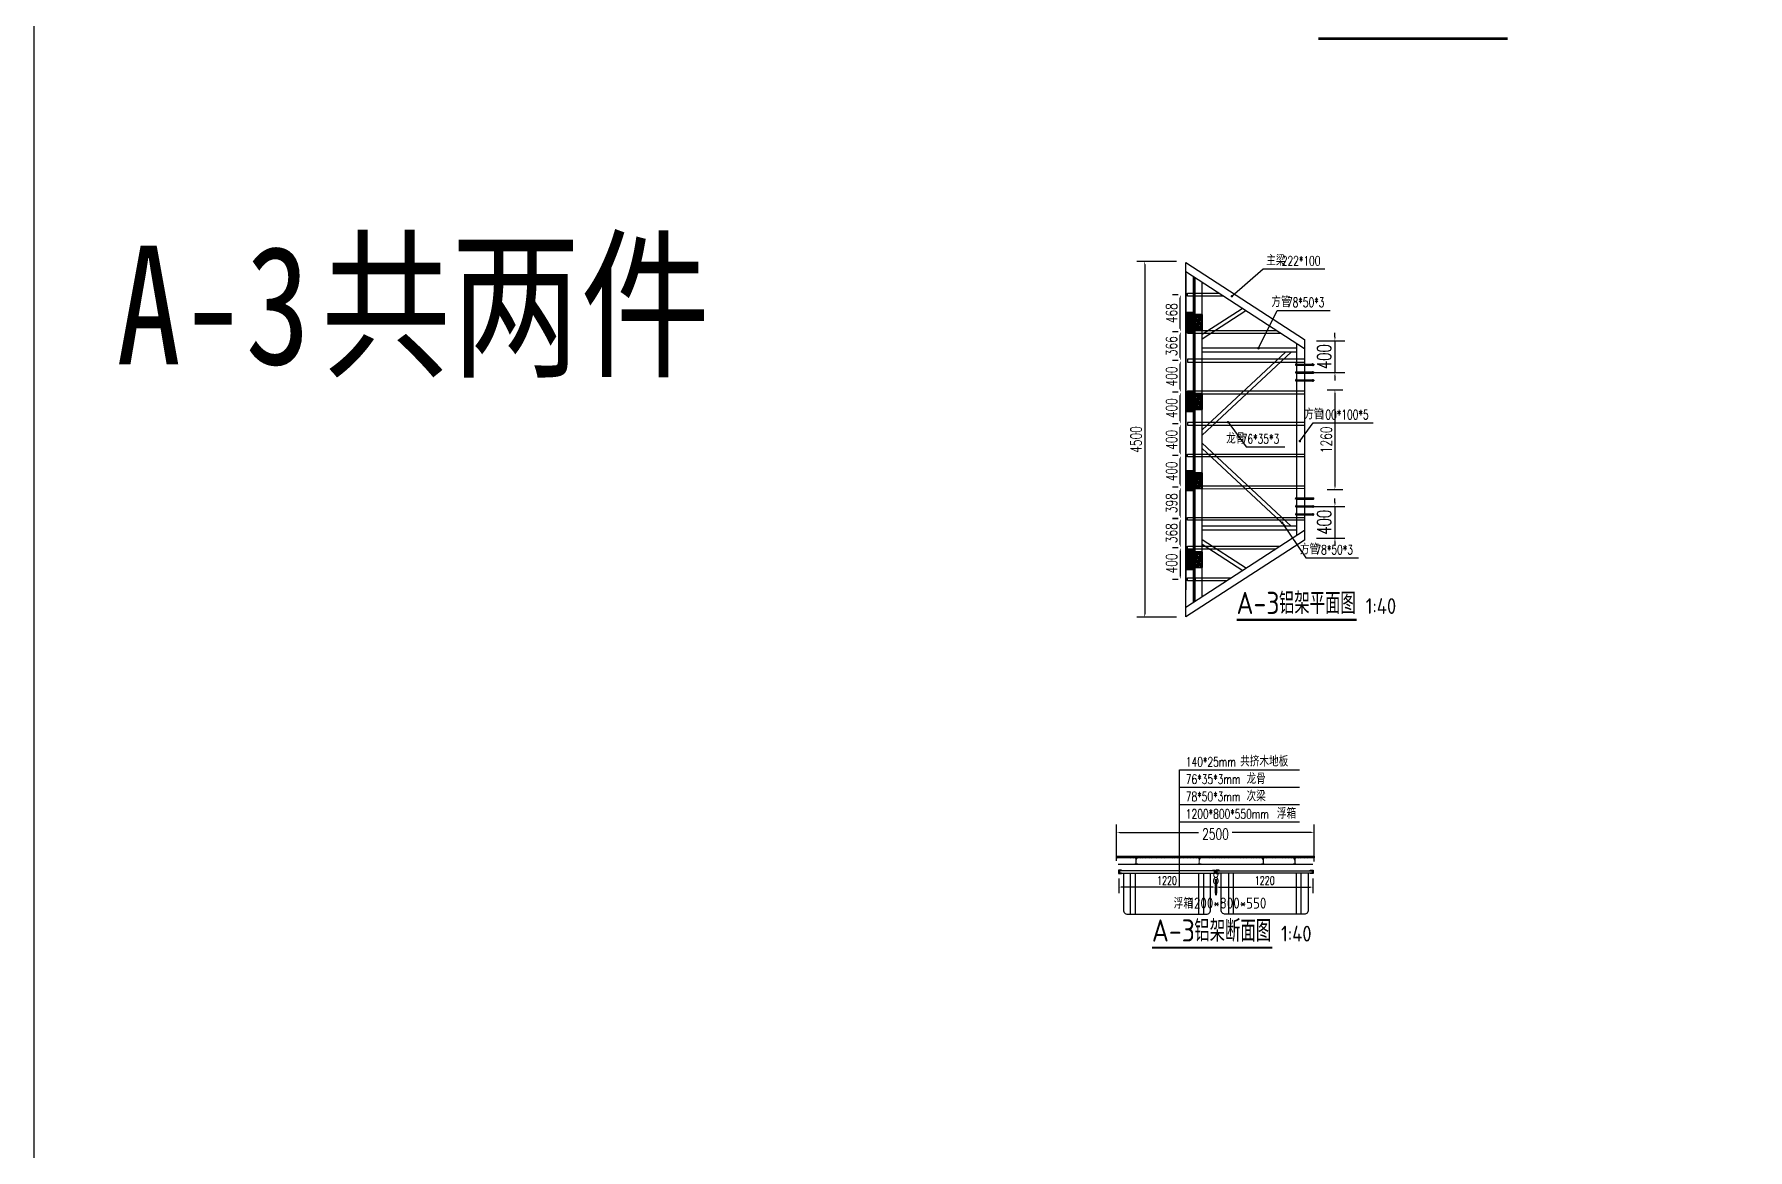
# Model space of a CAD drawing. Extents: x -89702 to 926017, y -610001 to -56924.
# Drawn here: x -18540 to 3135, y -535623 to -521517 of the extents above; entities that cross this region are included whole.
import ezdxf

# ---------------------------------------------------------------- set-up
doc = ezdxf.new("R2010")
doc.units = 0
doc.header["$LTSCALE"] = 10
doc.header["$MEASUREMENT"] = 0
for name, color, linetype in [('BJ02', 2, 'Continuous'), ('DIM_LEAD', 3, 'Continuous'), ('DIM_SYMB', 3, 'Continuous'), ('L-构造线', 6, 'Continuous'), ('PUB_TEXT', 7, 'Continuous'), ('W-STEEL_FRAME钢架', 3, 'Continuous'), ('W-STEEL_KEEL钢龙骨', 5, 'Continuous'), ('W-WOOD_FLOOR木地板', 30, 'Continuous'), ('塑木板', 32, 'Continuous'), ('柱子底座', 2, 'Continuous'), ('橡胶块', 2, 'Continuous'), ('浮箱U槽', 5, 'Continuous'), ('结构', 1, 'Continuous'), ('螺栓孔位', 2, 'Continuous'), ('铝合金', 7, 'Continuous')]:
    doc.layers.add(name, color=color, linetype=linetype)
doc.styles.add('_TCH_DIM', font='SIMPLEX', dxfattribs={"bigfont": 'GBCBIG'})
doc.styles.get("Standard").update_dxf_attribs({"font": 'gbenor.shx', "bigfont": 'gbcbig.shx'})
doc.styles.add('STANDARD_T3', font='simplex.shx', dxfattribs={"width": 0.7, "bigfont": 'gbcbig.shx'})
doc.styles.add('黑体', font='simhei.ttf', dxfattribs={"width": 0.8})
doc.dimstyles.new('W&&30', dxfattribs={"dimtxt": 105, "dimasz": 30, "dimexe": 75, "dimexo": 90, "dimgap": 30, "dimtad": 1, "dimdec": 0, "dimzin": 0, "dimdsep": 46, "dimtxsty": 'STANDARD_T3', "dimcen": 0.09, "dimclrd": 1, "dimclre": 1, "dimclrt": 7, "dimazin": 2, "dimtfac": 1, "dimtdec": 0, "dimtix": 1, "dimtmove": 2, "dimatfit": 3, "dimfxl": 0, "dimtolj": 1, "dimtzin": 0, "dimarcsym": 0})
doc.dimstyles.new('W&&40', dxfattribs={"dimtxt": 140, "dimasz": 40, "dimexe": 100, "dimexo": 120, "dimgap": 40, "dimtad": 1, "dimdec": 0, "dimzin": 0, "dimdsep": 46, "dimtxsty": 'STANDARD_T3', "dimcen": 0.09, "dimclrd": 1, "dimclre": 1, "dimclrt": 7, "dimazin": 2, "dimtfac": 1, "dimtdec": 0, "dimtix": 1, "dimtmove": 2, "dimatfit": 3, "dimfxl": 0, "dimtolj": 1, "dimtzin": 0, "dimarcsym": 0})
doc.dimstyles.new('W&&50', dxfattribs={"dimtxt": 175, "dimasz": 50, "dimexe": 125, "dimexo": 150, "dimgap": 50, "dimtad": 1, "dimdec": 0, "dimzin": 0, "dimdsep": 46, "dimtxsty": 'STANDARD_T3', "dimcen": 0.09, "dimclrd": 1, "dimclre": 1, "dimclrt": 7, "dimazin": 2, "dimtfac": 1, "dimtdec": 0, "dimtix": 1, "dimtmove": 2, "dimatfit": 3, "dimfxl": 0, "dimtolj": 1, "dimtzin": 0, "dimarcsym": 0})

# ---------------------------------------------------------------- blocks, each defined once
blk = doc.blocks.new('01')
h = blk.add_hatch()
h.set_pattern_fill('HOUND', color=77, scale=5)
h.set_pattern_definition([(0, (0, 0), (31.75, 7.9375), [127, -63.5]), (90, (0, 0), (-7.9375, -31.75), [127, -63.5])])
h.paths.add_polyline_path([(50227, 12928), (50227, 12728), (50427, 12728), (50427, 12928)])
h.paths.add_polyline_path([(50382, 12893, -1), (50402, 12893, -1)], flags=16)
h.paths.add_polyline_path([(50252, 12893, -1), (50272, 12893, -1)], flags=16)
h.paths.add_polyline_path([(50402, 12763, -1), (50382, 12763, -1)], flags=16)
h.paths.add_polyline_path([(50272, 12763, -1), (50252, 12763, -1)], flags=16)
at = {"color": 251}
blk.add_lwpolyline([(50227, 12928), (50427, 12928), (50427, 12728), (50227, 12728)], close=True, dxfattribs=at)
at = {"color": 6}
for centre in [(50262, 12893), (50392, 12893), (50262, 12763), (50392, 12763)]:
    blk.add_circle(centre, 10, dxfattribs=at)
blk = doc.blocks.new('橡胶块')
h = blk.add_hatch(color=6)
h.dxf.hatch_style = 1
h.paths.add_polyline_path([(100, 126), (10, 126), (10, -124), (100, -124)])
h.paths.add_polyline_path([(55, 66, -1), (75, 66, -1)], flags=16)
h.paths.add_polyline_path([(75, -64, -1), (55, -64, -1)], flags=16)
at = {"color": 2}
for points in [[(100, 126), (10, 126), (10, -124), (100, -124)], [(10, 106), (100, 106), (100, -104), (10, -104)]]:
    blk.add_lwpolyline(points, close=True, dxfattribs=at)
for points in [[(55, 66, -1), (75, 66, -1)], [(75, -64, -1), (55, -64, -1)]]:
    blk.add_lwpolyline(points, format="xyb", close=True, dxfattribs=at)
for centre in [(65, 66), (65, -64)]:
    blk.add_circle(centre, 10, dxfattribs=at)
at = {"layer": '柱子底座', "color": 2}
blk.add_lwpolyline([(-95, -100), (95, -100, 0.414214), (100, -95), (100, 95, 0.414214), (95, 100), (-95, 100, 0.414214), (-100, 95), (-100, -95, 0.414214)], format="xyb", close=True, dxfattribs=at)
at = {"color": 4, "rotation": 180}
blk.add_blockref('01', (50327, 12828), dxfattribs=at)
blk = doc.blocks.new('A-3')
at = {"color": 4}
for p, q in [((614369, 24539), (614369, 28785)), ((614369, 28764), (614369, 24764)), ((614369, 28764), (614369, 28664))]:
    blk.add_line(p, q, dxfattribs=at)
blk.add_lwpolyline([(614476, 28716), (614476, 24610)], dxfattribs=at)
at = {"layer": 'W-STEEL_FRAME钢架', "color": 1}
for p, q in [((614576, 27998), (615081, 28323)), ((614576, 27939), (615127, 28294)), ((615769, 27819), (614576, 27819)), ((615769, 27769), (614576, 27769)), ((615701, 27769), (614576, 26719)), ((615629, 27769), (614576, 26788)), ((615701, 25569), (614576, 26619)), ((615629, 25568), (614576, 26549)), ((615769, 25569), (614576, 25569)), ((615769, 25519), (614576, 25519)), ((614576, 25398), (615137, 25037)), ((614576, 25339), (615091, 25007))]:
    blk.add_line(p, q, dxfattribs=at)
at = {"layer": 'W-STEEL_FRAME钢架'}
for points in [[(615869, 27812), (614369, 28785), (614369, 28905), (615869, 27931), (615869, 27812)], [(615869, 25512), (615869, 25393), (614369, 24422), (614369, 24539)], [(615869, 25512), (614369, 24539)]]:
    blk.add_lwpolyline(points, dxfattribs=at)
at = {"layer": 'W-STEEL_KEEL钢龙骨', "color": 4}
for points in [[(614841, 28479), (614389, 28479), (614389, 28514), (614787, 28514)], [(614389, 28045), (615509, 28045)], [(614389, 28045), (614389, 28010), (615563, 28010)], [(615869, 27679), (614389, 27679), (614389, 27644), (615869, 27644)], [(615869, 27608), (615869, 27608)], [(615869, 27573), (615869, 27573)], [(614389, 27279), (615869, 27279)], [(614389, 27279), (614389, 27244), (615869, 27244)], [(615869, 27228), (615869, 27228)], [(615869, 27193), (615869, 27193)], [(615869, 26879), (614389, 26879), (614389, 26844), (615869, 26844)], [(615869, 26848), (615869, 26848)], [(615869, 26813), (615869, 26813)], [(615869, 26445), (614389, 26445), (614389, 26480), (615869, 26480)], [(615869, 26468), (615869, 26468)], [(615869, 26433), (615869, 26433)], [(615869, 26045), (614389, 26037), (614389, 26080), (615869, 26080)], [(615869, 26053), (615869, 26053)], [(615869, 25645), (614389, 25645), (614389, 25680), (615869, 25680)], [(615869, 25708), (615869, 25708)], [(615869, 25673), (615869, 25673)], [(615509, 25279), (614389, 25279), (614389, 25314), (615563, 25314)], [(614893, 24879), (614389, 24879), (614389, 24914), (614946, 24914)]]:
    blk.add_lwpolyline(points, dxfattribs=at)
at = {"layer": '塑木板', "color": 6}
for p, q in [((614466, 24603), (614466, 28722)), ((614466, 24603), (614466, 28722)), ((614486, 24617), (614486, 28709)), ((614486, 24617), (614486, 28709)), ((614576, 24677), (614576, 28651)), ((614576, 24677), (614576, 28651))]:
    blk.add_line(p, q, dxfattribs=at)
at = {"layer": '铝合金', "color": 2}
for p, q in [((615769, 27877), (615769, 25447)), ((615869, 27812), (615869, 25512)), ((615869, 27812), (615869, 25512)), ((615869, 27812), (615869, 25512)), ((615869, 27812), (615869, 25512)), ((615869, 27812), (615869, 25512)), ((615869, 27812), (615869, 25512)), ((615869, 27812), (615869, 25512))]:
    blk.add_line(p, q, dxfattribs=at)
blk.add_lwpolyline([(615869, 26088), (615869, 26088)], dxfattribs=at)
at = {"layer": '橡胶块', "color": 2, "rotation": 180}
for p in [(614476, 28145), (614476, 27145), (614476, 26145), (614476, 25145)]:
    blk.add_blockref('橡胶块', p, dxfattribs=at)
blk = doc.blocks.new('0102')
at = {"color": 5, "lineweight": -3}
for p, q in [((-1521475, 1202749), (-1521475, 1203269)), ((-1521415, 1202749), (-1521415, 1203269)), ((-1520615, 1203269), (-1520615, 1202749)), ((-1520555, 1203269), (-1520555, 1202749))]:
    blk.add_line(p, q, dxfattribs=at)
at = {"color": 5}
blk.add_lwpolyline([(-1521615, 1203299), (-1521615, 1203269), (-1521565, 1203269), (-1520465, 1203268), (-1520415, 1203269), (-1520415, 1203299)], close=True, dxfattribs=at)
at = {"color": 5, "lineweight": -3}
blk.add_lwpolyline([(-1521565, 1203269), (-1521565, 1202799, 0.414214), (-1521515, 1202749), (-1520515, 1202749, 0.414214), (-1520465, 1202799), (-1520465, 1203269)], format="xyb", dxfattribs=at)
blk = doc.blocks.new('*D679')
at = {"layer": 'Defpoints', "color": 0, "transparency": 16777216}
for p in [(-3585, -532110), (-2365, -532105), (-2365, -532302)]:
    blk.add_point(p, dxfattribs=at)
at = {"layer": 'W-STEEL_FRAME钢架', "color": 1, "lineweight": -2, "transparency": 16777216}
for p, q in [((-3585, -532200), (-3585, -532377)), ((-3555, -532302), (-2395, -532302)), ((-2365, -532195), (-2365, -532377))]:
    blk.add_line(p, q, dxfattribs=at)
at = {"layer": 'W-STEEL_FRAME钢架', "color": 1, "transparency": 16777216}
for points in [[(-3555, -532297), (-3555, -532307), (-3585, -532302)], [(-2395, -532297), (-2395, -532307), (-2365, -532302)]]:
    blk.add_solid(points, dxfattribs=at)
at = {"layer": 'W-STEEL_FRAME钢架', "color": 7, "transparency": 16777216, "insert": (-2975, -532219), "char_height": 105, "attachment_point": 5, "style": 'STANDARD_T3'}
blk.add_mtext('\\A1;1220', dxfattribs=at)
blk = doc.blocks.new('*D680')
at = {"layer": 'Defpoints', "color": 0, "transparency": 16777216}
for p in [(-4821, -532105), (-3601, -532110), (-4821, -532302)]:
    blk.add_point(p, dxfattribs=at)
at = {"layer": 'W-STEEL_FRAME钢架', "color": 1, "lineweight": -2, "transparency": 16777216}
for p, q in [((-4821, -532195), (-4821, -532377)), ((-3631, -532302), (-4791, -532302)), ((-3601, -532200), (-3601, -532377))]:
    blk.add_line(p, q, dxfattribs=at)
at = {"layer": 'W-STEEL_FRAME钢架', "color": 1, "transparency": 16777216}
for points in [[(-4791, -532297), (-4791, -532307), (-4821, -532302)], [(-3631, -532297), (-3631, -532307), (-3601, -532302)]]:
    blk.add_solid(points, dxfattribs=at)
at = {"layer": 'W-STEEL_FRAME钢架', "color": 7, "transparency": 16777216, "insert": (-4211, -532219), "char_height": 105, "attachment_point": 5, "style": 'STANDARD_T3'}
blk.add_mtext('\\A1;1220', dxfattribs=at)
blk = doc.blocks.new('*D678')
at = {"layer": 'Defpoints', "color": 0, "transparency": 16777216}
for p in [(-2349, -531612), (-4849, -532090), (-2349, -532098)]:
    blk.add_point(p, dxfattribs=at)
at = {"layer": 'W-WOOD_FLOOR木地板', "color": 1, "lineweight": -2, "transparency": 16777216}
for p, q in [((-4849, -531970), (-4849, -531512)), ((-4809, -531612), (-3811, -531612)), ((-2389, -531612), (-3386, -531612)), ((-2349, -531978), (-2349, -531512))]:
    blk.add_line(p, q, dxfattribs=at)
at = {"layer": 'W-WOOD_FLOOR木地板', "color": 1, "transparency": 16777216}
for points in [[(-4809, -531606), (-4809, -531619), (-4849, -531612)], [(-2389, -531606), (-2389, -531619), (-2349, -531612)]]:
    blk.add_solid(points, dxfattribs=at)
at = {"layer": 'W-WOOD_FLOOR木地板', "color": 7, "transparency": 16777216, "insert": (-3599, -531632), "char_height": 140, "attachment_point": 5, "style": 'STANDARD_T3'}
blk.add_mtext('\\A1;2500', dxfattribs=at)
blk = doc.blocks.new('*D681')
at = {"layer": 'Defpoints', "color": 0, "transparency": 16777216}
for p in [(-3952, -528010), (-4043, -528410), (-3952, -528410)]:
    blk.add_point(p, dxfattribs=at)
at = {"layer": '浮箱U槽', "color": 1, "lineweight": -2, "transparency": 16777216}
for p, q in [((-4072, -528010), (-4143, -528010)), ((-4043, -528050), (-4043, -528370)), ((-4072, -528410), (-4143, -528410))]:
    blk.add_line(p, q, dxfattribs=at)
at = {"layer": '浮箱U槽', "color": 1, "transparency": 16777216}
for points in [[(-4050, -528050), (-4037, -528050), (-4043, -528010)], [(-4050, -528370), (-4037, -528370), (-4043, -528410)]]:
    blk.add_solid(points, dxfattribs=at)
at = {"layer": '浮箱U槽', "color": 7, "transparency": 16777216, "insert": (-4153, -528210), "char_height": 140, "attachment_point": 5, "rotation": 90, "style": 'STANDARD_T3'}
blk.add_mtext('\\A1;400', dxfattribs=at)
blk = doc.blocks.new('*D682')
at = {"layer": 'Defpoints', "color": 0, "transparency": 16777216}
for p in [(-3972, -524390), (-4493, -528889), (-3972, -528889)]:
    blk.add_point(p, dxfattribs=at)
at = {"layer": '浮箱U槽', "color": 1, "lineweight": -2, "transparency": 16777216}
for p, q in [((-4092, -524390), (-4593, -524390)), ((-4493, -524430), (-4493, -528849)), ((-4092, -528889), (-4593, -528889))]:
    blk.add_line(p, q, dxfattribs=at)
at = {"layer": '浮箱U槽', "color": 1, "transparency": 16777216}
for points in [[(-4500, -524430), (-4486, -524430), (-4493, -524390)], [(-4500, -528849), (-4486, -528849), (-4493, -528889)]]:
    blk.add_solid(points, dxfattribs=at)
at = {"layer": '浮箱U槽', "color": 7, "transparency": 16777216, "insert": (-4603, -526640), "char_height": 140, "attachment_point": 5, "rotation": 90, "style": 'STANDARD_T3'}
blk.add_mtext('\\A1;4500', dxfattribs=at)
blk = doc.blocks.new('*D791')
at = {"layer": 'Defpoints', "color": 0, "transparency": 16777216}
for p in [(-3597, -532131), (-3589, -532131), (-3589, -532302)]:
    blk.add_point(p, dxfattribs=at)
at = {"layer": '浮箱U槽', "color": 1, "lineweight": -2, "transparency": 16777216}
for p, q in [((-3637, -532302), (-3677, -532302)), ((-3597, -532251), (-3597, -532402)), ((-3597, -532302), (-3589, -532302)), ((-3589, -532251), (-3589, -532402)), ((-3549, -532302), (-3509, -532302))]:
    blk.add_line(p, q, dxfattribs=at)
at = {"layer": '浮箱U槽', "color": 1, "transparency": 16777216}
for points in [[(-3637, -532295), (-3637, -532309), (-3597, -532302)], [(-3549, -532295), (-3549, -532309), (-3589, -532302)]]:
    blk.add_solid(points, dxfattribs=at)
at = {"layer": '浮箱U槽', "color": 7, "transparency": 16777216, "insert": (-3593, -532192), "char_height": 140, "attachment_point": 5, "style": 'STANDARD_T3'}
blk.add_mtext('\\A1;8', dxfattribs=at)
blk = doc.blocks.new('1')
at = {"lineweight": -3}
for p, q in [((-1521938, 1214338), (-1521935, 1214338)), ((-1521938, 1214336), (-1521931, 1214336)), ((-1521938, 1214336), (-1521914, 1214336)), ((-1521936, 1214341), (-1521936, 1214346)), ((-1521936, 1214346), (-1521916, 1214346)), ((-1521935, 1214341), (-1521936, 1214341)), ((-1521934, 1214347), (-1521932, 1214347)), ((-1521933, 1214352), (-1521931, 1214355)), ((-1521933, 1214136), (-1521933, 1214352)), ((-1521919, 1214352), (-1521933, 1214352)), ((-1521932, 1214347), (-1521919, 1214347)), ((-1521932, 1214346), (-1521932, 1214341)), ((-1521921, 1214355), (-1521931, 1214355)), ((-1521919, 1214352), (-1521921, 1214355)), ((-1521919, 1214347), (-1521921, 1214347)), ((-1521921, 1214346), (-1521921, 1214341)), ((-1521919, 1214136), (-1521919, 1214352)), ((-1521917, 1214341), (-1521916, 1214341)), ((-1521914, 1214338), (-1521917, 1214338)), ((-1521916, 1214341), (-1521916, 1214346)), ((-1521938, 1214136), (-1521931, 1214136)), ((-1521938, 1214136), (-1521914, 1214136)), ((-1521938, 1214134), (-1521935, 1214134)), ((-1521935, 1214131), (-1521936, 1214131)), ((-1521936, 1214131), (-1521936, 1214126)), ((-1521936, 1214126), (-1521916, 1214126)), ((-1521934, 1214125), (-1521932, 1214125)), ((-1521932, 1214126), (-1521932, 1214131)), ((-1521932, 1214125), (-1521919, 1214125)), ((-1521921, 1214126), (-1521921, 1214131)), ((-1521919, 1214125), (-1521921, 1214125)), ((-1521914, 1214134), (-1521917, 1214134)), ((-1521917, 1214131), (-1521916, 1214131)), ((-1521916, 1214131), (-1521916, 1214126))]:
    blk.add_line(p, q, dxfattribs=at)
at = {"color": 1}
for p, q in [((-1521936, 1214346), (-1521934, 1214347)), ((-1521919, 1214347), (-1521916, 1214346))]:
    blk.add_line(p, q, dxfattribs=at)
at = {"color": 6, "lineweight": -3}
for p, q in [((-1521931, 1214136), (-1521931, 1214355)), ((-1521921, 1214136), (-1521921, 1214355))]:
    blk.add_line(p, q, dxfattribs=at)
at = {"lineweight": -3}
for points in [[(-1521933, 1214336), (-1521938, 1214336), (-1521938, 1214338), (-1521914, 1214338), (-1521914, 1214336), (-1521919, 1214336)], [(-1521935, 1214338), (-1521935, 1214341), (-1521917, 1214341), (-1521917, 1214338)], [(-1521933, 1214136), (-1521938, 1214136), (-1521938, 1214134), (-1521914, 1214134), (-1521914, 1214136), (-1521919, 1214136)], [(-1521935, 1214134), (-1521935, 1214131), (-1521917, 1214131), (-1521917, 1214134)]]:
    blk.add_lwpolyline(points, dxfattribs=at)
for centre, radius, start, end in [((-1521934, 1214129), 3.22, 223.6028, 316.3972), ((-1521926, 1214140), 14.7, 248.7607, 291.2393), ((-1521919, 1214129), 3.22, 223.6028, 316.3972)]:
    blk.add_arc(centre, radius, start, end, dxfattribs=at)
blk = doc.blocks.new('螺栓孔位')
at = {"layer": '螺栓孔位', "color": 1, "rotation": 270}
for p in [(-1214244, -1521833), (-1214244, -1521933), (-1214244, -1522033)]:
    blk.add_blockref('1', p, dxfattribs=at)
blk = doc.blocks.new('*D811')
at = {"layer": 'Defpoints', "color": 0, "transparency": 16777216}
for p in [(-2472, -526014), (-2472, -527274), (-2087, -527274)]:
    blk.add_point(p, dxfattribs=at)
at = {"layer": 'L-构造线', "color": 1, "lineweight": -2, "transparency": 16777216}
for p, q in [((-2187, -526014), (-1987, -526014)), ((-2087, -526054), (-2087, -527234)), ((-2187, -527274), (-1987, -527274))]:
    blk.add_line(p, q, dxfattribs=at)
at = {"layer": 'L-构造线', "color": 1, "transparency": 16777216}
for points in [[(-2093, -526054), (-2080, -526054), (-2087, -526014)], [(-2093, -527234), (-2080, -527234), (-2087, -527274)]]:
    blk.add_solid(points, dxfattribs=at)
at = {"layer": 'L-构造线', "color": 7, "transparency": 16777216, "insert": (-2197, -526644), "char_height": 140, "attachment_point": 5, "rotation": 90, "style": 'STANDARD_T3'}
blk.add_mtext('\\A1;1260', dxfattribs=at)
blk = doc.blocks.new('*D1569')
at = {"color": 1, "lineweight": -2, "transparency": 16777216}
for p, q in [((-2422, -527488), (-1962, -527488)), ((-2087, -527438), (-2087, -527388)), ((-2087, -527488), (-2087, -527888)), ((-2322, -527888), (-1962, -527888)), ((-2087, -527938), (-2087, -527988))]:
    blk.add_line(p, q, dxfattribs=at)
at = {"color": 1, "transparency": 16777216}
for points in [[(-2095, -527438), (-2078, -527438), (-2087, -527488)], [(-2095, -527938), (-2078, -527938), (-2087, -527888)]]:
    blk.add_solid(points, dxfattribs=at)
at = {"layer": 'Defpoints', "color": 0, "transparency": 16777216}
for p in [(-2572, -527488), (-2472, -527888), (-2087, -527888)]:
    blk.add_point(p, dxfattribs=at)
at = {"color": 7, "transparency": 16777216, "insert": (-2224, -527688), "char_height": 175, "attachment_point": 5, "rotation": 90, "style": 'STANDARD_T3'}
blk.add_mtext('\\A1;400', dxfattribs=at)
blk = doc.blocks.new('*D1570')
at = {"color": 1, "lineweight": -2, "transparency": 16777216}
for p, q in [((-2322, -525394), (-1962, -525394)), ((-2087, -525344), (-2087, -525294)), ((-2087, -525394), (-2087, -525794)), ((-2422, -525794), (-1962, -525794)), ((-2087, -525844), (-2087, -525894))]:
    blk.add_line(p, q, dxfattribs=at)
at = {"color": 1, "transparency": 16777216}
for points in [[(-2095, -525344), (-2078, -525344), (-2087, -525394)], [(-2095, -525844), (-2078, -525844), (-2087, -525794)]]:
    blk.add_solid(points, dxfattribs=at)
at = {"layer": 'Defpoints', "color": 0, "transparency": 16777216}
for p in [(-2472, -525394), (-2572, -525794), (-2087, -525794)]:
    blk.add_point(p, dxfattribs=at)
at = {"color": 7, "transparency": 16777216, "insert": (-2224, -525594), "char_height": 175, "attachment_point": 5, "rotation": 90, "style": 'STANDARD_T3'}
blk.add_mtext('\\A1;400', dxfattribs=at)
blk = doc.blocks.new('*D1601')
at = {"layer": 'Defpoints', "color": 0, "transparency": 16777216}
for p in [(-4043, -527642), (-3952, -527642), (-3952, -528010)]:
    blk.add_point(p, dxfattribs=at)
at = {"layer": '浮箱U槽', "color": 1, "lineweight": -2, "transparency": 16777216}
for p, q in [((-4072, -527642), (-4143, -527642)), ((-4043, -527970), (-4043, -527682)), ((-4072, -528010), (-4143, -528010))]:
    blk.add_line(p, q, dxfattribs=at)
at = {"layer": '浮箱U槽', "color": 1, "transparency": 16777216}
for points in [[(-4050, -527682), (-4037, -527682), (-4043, -527642)], [(-4050, -527970), (-4037, -527970), (-4043, -528010)]]:
    blk.add_solid(points, dxfattribs=at)
at = {"layer": '浮箱U槽', "color": 7, "transparency": 16777216, "insert": (-4153, -527826), "char_height": 140, "attachment_point": 5, "rotation": 90, "style": 'STANDARD_T3'}
blk.add_mtext('\\A1;368', dxfattribs=at)
blk = doc.blocks.new('*D1602')
at = {"layer": 'Defpoints', "color": 0, "transparency": 16777216}
for p in [(-4043, -527246), (-3952, -527246), (-3952, -527644)]:
    blk.add_point(p, dxfattribs=at)
at = {"layer": '浮箱U槽', "color": 1, "lineweight": -2, "transparency": 16777216}
for p, q in [((-4072, -527246), (-4143, -527246)), ((-4043, -527604), (-4043, -527286)), ((-4072, -527644), (-4143, -527644))]:
    blk.add_line(p, q, dxfattribs=at)
at = {"layer": '浮箱U槽', "color": 1, "transparency": 16777216}
for points in [[(-4050, -527286), (-4037, -527286), (-4043, -527246)], [(-4050, -527604), (-4037, -527604), (-4043, -527644)]]:
    blk.add_solid(points, dxfattribs=at)
at = {"layer": '浮箱U槽', "color": 7, "transparency": 16777216, "insert": (-4153, -527445), "char_height": 140, "attachment_point": 5, "rotation": 90, "style": 'STANDARD_T3'}
blk.add_mtext('\\A1;398', dxfattribs=at)
blk = doc.blocks.new('*D1603')
at = {"layer": 'Defpoints', "color": 0, "transparency": 16777216}
for p in [(-4043, -526844), (-3952, -526844), (-3952, -527244)]:
    blk.add_point(p, dxfattribs=at)
at = {"layer": '浮箱U槽', "color": 1, "lineweight": -2, "transparency": 16777216}
for p, q in [((-4072, -526844), (-4143, -526844)), ((-4043, -527204), (-4043, -526884)), ((-4072, -527244), (-4143, -527244))]:
    blk.add_line(p, q, dxfattribs=at)
at = {"layer": '浮箱U槽', "color": 1, "transparency": 16777216}
for points in [[(-4050, -526884), (-4037, -526884), (-4043, -526844)], [(-4050, -527204), (-4037, -527204), (-4043, -527244)]]:
    blk.add_solid(points, dxfattribs=at)
at = {"layer": '浮箱U槽', "color": 7, "transparency": 16777216, "insert": (-4153, -527044), "char_height": 140, "attachment_point": 5, "rotation": 90, "style": 'STANDARD_T3'}
blk.add_mtext('\\A1;400', dxfattribs=at)
blk = doc.blocks.new('*D1604')
at = {"layer": 'Defpoints', "color": 0, "transparency": 16777216}
for p in [(-4043, -526444), (-3952, -526444), (-3952, -526844)]:
    blk.add_point(p, dxfattribs=at)
at = {"layer": '浮箱U槽', "color": 1, "lineweight": -2, "transparency": 16777216}
for p, q in [((-4072, -526444), (-4143, -526444)), ((-4043, -526804), (-4043, -526484)), ((-4072, -526844), (-4143, -526844))]:
    blk.add_line(p, q, dxfattribs=at)
at = {"layer": '浮箱U槽', "color": 1, "transparency": 16777216}
for points in [[(-4050, -526484), (-4037, -526484), (-4043, -526444)], [(-4050, -526804), (-4037, -526804), (-4043, -526844)]]:
    blk.add_solid(points, dxfattribs=at)
at = {"layer": '浮箱U槽', "color": 7, "transparency": 16777216, "insert": (-4153, -526644), "char_height": 140, "attachment_point": 5, "rotation": 90, "style": 'STANDARD_T3'}
blk.add_mtext('\\A1;400', dxfattribs=at)
blk = doc.blocks.new('*D1605')
at = {"layer": 'Defpoints', "color": 0, "transparency": 16777216}
for p in [(-4043, -526044), (-3952, -526044), (-3952, -526444)]:
    blk.add_point(p, dxfattribs=at)
at = {"layer": '浮箱U槽', "color": 1, "lineweight": -2, "transparency": 16777216}
for p, q in [((-4072, -526044), (-4143, -526044)), ((-4043, -526404), (-4043, -526084)), ((-4072, -526444), (-4143, -526444))]:
    blk.add_line(p, q, dxfattribs=at)
at = {"layer": '浮箱U槽', "color": 1, "transparency": 16777216}
for points in [[(-4050, -526084), (-4037, -526084), (-4043, -526044)], [(-4050, -526404), (-4037, -526404), (-4043, -526444)]]:
    blk.add_solid(points, dxfattribs=at)
at = {"layer": '浮箱U槽', "color": 7, "transparency": 16777216, "insert": (-4153, -526244), "char_height": 140, "attachment_point": 5, "rotation": 90, "style": 'STANDARD_T3'}
blk.add_mtext('\\A1;400', dxfattribs=at)
blk = doc.blocks.new('*D1606')
at = {"layer": 'Defpoints', "color": 0, "transparency": 16777216}
for p in [(-4043, -525644), (-3952, -525644), (-3952, -526044)]:
    blk.add_point(p, dxfattribs=at)
at = {"layer": '浮箱U槽', "color": 1, "lineweight": -2, "transparency": 16777216}
for p, q in [((-4072, -525644), (-4143, -525644)), ((-4043, -526004), (-4043, -525684)), ((-4072, -526044), (-4143, -526044))]:
    blk.add_line(p, q, dxfattribs=at)
at = {"layer": '浮箱U槽', "color": 1, "transparency": 16777216}
for points in [[(-4050, -525684), (-4037, -525684), (-4043, -525644)], [(-4050, -526004), (-4037, -526004), (-4043, -526044)]]:
    blk.add_solid(points, dxfattribs=at)
at = {"layer": '浮箱U槽', "color": 7, "transparency": 16777216, "insert": (-4153, -525844), "char_height": 140, "attachment_point": 5, "rotation": 90, "style": 'STANDARD_T3'}
blk.add_mtext('\\A1;400', dxfattribs=at)
blk = doc.blocks.new('*D1607')
at = {"layer": 'Defpoints', "color": 0, "transparency": 16777216}
for p in [(-4043, -525278), (-3952, -525278), (-3952, -525644)]:
    blk.add_point(p, dxfattribs=at)
at = {"layer": '浮箱U槽', "color": 1, "lineweight": -2, "transparency": 16777216}
for p, q in [((-4072, -525278), (-4143, -525278)), ((-4043, -525604), (-4043, -525318)), ((-4072, -525644), (-4143, -525644))]:
    blk.add_line(p, q, dxfattribs=at)
at = {"layer": '浮箱U槽', "color": 1, "transparency": 16777216}
for points in [[(-4050, -525318), (-4037, -525318), (-4043, -525278)], [(-4050, -525604), (-4037, -525604), (-4043, -525644)]]:
    blk.add_solid(points, dxfattribs=at)
at = {"layer": '浮箱U槽', "color": 7, "transparency": 16777216, "insert": (-4153, -525461), "char_height": 140, "attachment_point": 5, "rotation": 90, "style": 'STANDARD_T3'}
blk.add_mtext('\\A1;366', dxfattribs=at)
blk = doc.blocks.new('*D1608')
at = {"layer": 'Defpoints', "color": 0, "transparency": 16777216}
for p in [(-4043, -524810), (-3952, -524810), (-3952, -525278)]:
    blk.add_point(p, dxfattribs=at)
at = {"layer": '浮箱U槽', "color": 1, "lineweight": -2, "transparency": 16777216}
for p, q in [((-4072, -524810), (-4143, -524810)), ((-4043, -525238), (-4043, -524850)), ((-4072, -525278), (-4143, -525278))]:
    blk.add_line(p, q, dxfattribs=at)
at = {"layer": '浮箱U槽', "color": 1, "transparency": 16777216}
for points in [[(-4050, -524850), (-4037, -524850), (-4043, -524810)], [(-4050, -525238), (-4037, -525238), (-4043, -525278)]]:
    blk.add_solid(points, dxfattribs=at)
at = {"layer": '浮箱U槽', "color": 7, "transparency": 16777216, "insert": (-4153, -525044), "char_height": 140, "attachment_point": 5, "rotation": 90, "style": 'STANDARD_T3'}
blk.add_mtext('\\A1;468', dxfattribs=at)
blk = doc.blocks.new('$matou$00000085')
at = {"color": 0, "lineweight": 5}
for p, q in [((-17, 36, 0), (-17, 37, 0)), ((-4, 34, 0), (-4, 35, 0)), ((-1, 13, 0), (-3, 13, 0))]:
    blk.add_line(p, q, dxfattribs=at)
at = {"color": 0, "lineweight": 0, "ltscale": 0.5}
blk.add_arc((-2, 17, 0), 4.07, 274.7282, 349.8472, dxfattribs=at)
at = {"layer": '结构', "color": 0, "linetype": 'ByBlock', "lineweight": 0, "ltscale": 0.5}
for p, q in [((-7, 38, 0), (-16, 38, 0)), ((-16, 35, 0), (-8, 35, 0)), ((-7, -34, 0), (-7, 34, 0)), ((-5, 33, 0), (-4, 34, 0)), ((-4, 33, 0), (-5, 33, 0)), ((-5, 31, 0), (-4, 32, 0)), ((-4, 31, 0), (-5, 31, 0)), ((-5, 31, 0), (-4, 31, 0)), ((-4, 31, 0), (-5, 31, 0)), ((-5, 29, 0), (-4, 29, 0)), ((-4, 29, 0), (-5, 29, 0)), ((-5, 27, 0), (-4, 27, 0)), ((-4, 27, 0), (-5, 27, 0)), ((-4, 26, 0), (-5, 25, 0)), ((-5, 25, 0), (-4, 25, 0)), ((-5, 24, 0), (-4, 23, 0)), ((-4, 24, 0), (-5, 24, 0)), ((-5, 22, 0), (-4, 22, 0)), ((-4, 22, 0), (-5, 22, 0)), ((-5, 20, 0), (-4, 20, 0)), ((-4, 20, 0), (-5, 20, 0)), ((-4, 32, 0), (-4, 33, 0)), ((-4, 31, 0), (-4, 29, 0)), ((-4, 31, 0), (-4, 31, 0)), ((-4, 29, 0), (-4, 27, 0)), ((-4, 27, 0), (-4, 26, 0)), ((-4, 25, 0), (-4, 24, 0)), ((-4, 23, 0), (-4, 22, 0)), ((-4, 22, 0), (-4, 20, 0)), ((-4, 20, 0), (-4, 19, 0)), ((-4, -34, 0), (-4, 12, 0)), ((-1, 34, 0), (-1, 35, 0)), ((0, 33, 0), (-1, 34, 0)), ((-1, 33, 0), (0, 33, 0)), ((-1, 32, 0), (-1, 33, 0)), ((0, 31, 0), (-1, 32, 0)), ((-1, 31, 0), (0, 31, 0)), ((-1, 30, 0), (-1, 31, 0)), ((0, 30, 0), (-1, 30, 0)), ((-1, 29, 0), (0, 30, 0)), ((-1, 28, 0), (-1, 29, 0)), ((0, 28, 0), (-1, 28, 0)), ((-1, 28, 0), (0, 28, 0)), ((-1, 26, 0), (-1, 28, 0)), ((0, 26, 0), (-1, 26, 0)), ((-1, 26, 0), (0, 26, 0)), ((-1, 25, 0), (-1, 26, 0)), ((0, 24, 0), (-1, 25, 0)), ((-1, 24, 0), (0, 24, 0)), ((-1, 23, 0), (-1, 24, 0)), ((0, 22, 0), (-1, 23, 0)), ((-1, 22, 0), (0, 22, 0)), ((-1, 22, 0), (-1, 22, 0)), ((-1, 21, 0), (-1, 22, 0)), ((0, 21, 0), (-1, 21, 0)), ((-1, 20, 0), (0, 21, 0)), ((-1, 19, 0), (-1, 20, 0)), ((2, 38, 0), (16, 38, 0)), ((3, 34, 0), (3, 17, 0)), ((16, 35, 0), (4, 35, 0)), ((17, 37, 0), (17, 36, 0)), ((-17, -35, 0), (-8, -35, 0)), ((-17, -38, 0), (-17, -36, 0)), ((17, -38, 0), (-17, -38, 0)), ((-3, -35, 0), (17, -35, 0)), ((17, -36, 0), (17, -38, 0))]:
    blk.add_line(p, q, dxfattribs=at)
for centre, radius, start, end in [((-16, 37, 0), 1, 90, 180), ((-16, 36, 0), 1, 180, 270), ((-8, 34, 0), 1, 0, 90), ((-7, 35, 0), 3, 0, 90.0017), ((-2, 19, 0), 1.75, 180, 0), ((-3, 12, 0), 1, 90, 180), ((2, 35, 0), 3, 89.9983, 180), ((4, 34, 0), 1, 90, 180), ((16, 37, 0), 1, 0, 90), ((16, 36, 0), 1, 270, 360), ((-17, -36, 0), 0.5, 90, 180), ((-17, -38, 0), 0.5, 180, 270), ((-8, -34, 0), 1, 270, 0), ((-3, -34, 0), 1, 180, 270), ((17, -36, 0), 0.5, 0, 90), ((17, -38, 0), 0.5, 270, 0)]:
    blk.add_arc(centre, radius, start, end, dxfattribs=at)

msp = doc.modelspace()

# ---------------------------------------------------------------- hatches: boundary and pattern name
at = {"layer": 'W-WOOD_FLOOR木地板'}
h = msp.add_hatch(dxfattribs=at)
h.set_pattern_fill('木纹01', color=256, scale=50)
h.set_pattern_definition([(0, (-354180, -357072.93), (200, 200), [10, -190]), (0, (-354320, -357052.93), (200, 200), [20, -180]), (0, (-354190, -357042.93), (200, 200), [10, -190]), (0, (-354310, -357022.93), (200, 200), [10, -190]), (0, (-354190, -357012.93), (200, 200), [10, -190]), (0, (-354300, -357002.93), (200, 200), [10, -190]), (0, (-354190, -356992.93), (200, 200), [10, -190]), (0, (-354300, -356972.93), (200, 200), [10, -110, 10, -70]), (0, (-354300, -356952.93), (200, 200), [20, -100, 10, -70]), (0, (-354310, -356922.93), (200, 200), [10, -30, 10, -80, 10, -60]), (0, (-354320, -356902.93), (200, 200), [10, -40, 20, -130]), (0, (-354190, -356892.93), (200, 200), [10, -190]), (0, (-354320, -356882.93), (200, 200), [10, -50, 10, -130]), (45, (-354340, -357072.93), (0, 200), [28.2842, -254.55851]), (45, (-354170, -357072.93), (0, 200), [56.56854, -226.27417]), (45, (-354170, -356972.93), (0, 200), [14.142, -268.70071]), (45, (-354340, -356952.93), (0, 200), [42.4264, -240.41631]), (45, (-354170, -356952.93), (0, 200), [70.71068, -212.13203]), (45, (-354170, -356922.93), (0, 200), [42.4264, -240.41631]), (315, (-354210, -356902.93), (200, -4e-14), [14.142, -268.70071]), (315, (-354280, -357062.93), (200, -4e-14), [28.2842, -254.55851]), (315, (-354270, -356982.93), (200, -4e-14), [28.2842, -254.55851]), (315, (-354210, -357022.93), (200, -4e-14), [28.2842, -254.55851]), (315, (-354220, -356942.93), (200, -4e-14), [28.2842, -254.55851]), (315, (-354210, -356922.93), (200, -4e-14), [42.4264, -240.41631]), (315, (-354260, -357042.93), (200, -4e-14), [42.4264, -240.41631]), (315, (-354230, -357032.93), (200, -4e-14), [42.4264, -240.41631]), (315, (-354260, -356962.93), (200, -4e-14), [42.4264, -240.41631]), (315, (-354240, -356952.93), (200, -4e-14), [42.4264, -240.41631]), (26.56505, (-354330, -357032.93), (200, 8e-08), [22.36068, -424.85292]), (26.56505, (-354180, -357042.93), (200, 8e-08), [89.44272, -357.77088]), (26.56505, (-354180, -357012.93), (200, 8e-08), [89.44272, -357.77088]), (26.56505, (-354180, -356992.93), (200, 8e-08), [89.4428, -134, 44.722, -179.048795]), (26.56505, (-354160, -356962.93), (200, 8e-08), [22.36068, -424.85292]), (26.56505, (-354340, -356892.93), (200, 8e-08), [22.36068, -424.85292]), (26.56505, (-354180, -356892.93), (200, 8e-08), [44.72136, -402.49224]), (333.43495, (-354230, -357072.93), (200, -8e-08), [44.72136, -402.49224]), (333.43495, (-354300, -357022.93), (200, -8e-08), [44.72136, -402.49224]), (333.43495, (-354300, -357052.93), (200, -8e-08), [22.36068, -424.85224]), (333.43495, (-354290, -357002.93), (200, -8e-08), [67.08204, -380.13156]), (333.43495, (-354250, -357002.93), (200, -8e-08), [44.72136, -402.49224]), (333.43495, (-354230, -356992.93), (200, -8e-08), [44.72136, -402.49224]), (333.43495, (-354290, -356972.93), (200, -8e-08), [22.36068, -424.85224]), (333.43495, (-354280, -356952.93), (200, -8e-08), [22.36068, -424.85224]), (333.43495, (-354200, -356912.93), (200, -8e-08), [22.36068, -424.85224]), (333.43495, (-354210, -356982.93), (200, -8e-08), [22.36068, -424.85224]), (333.43495, (-354300, -356922.93), (200, -8e-08), [67.08204, -380.13156]), (333.43495, (-354310, -356902.93), (200, -8e-08), [44.72136, -402.49224]), (333.43495, (-354200, -356962.93), (200, -8e-08), [22.36, -201.24, 22.36, -201.253595]), (333.43495, (-354260, -356922.93), (200, -8e-08), [44.72136, -402.49224]), (333.43495, (-354250, -356902.93), (200, -8e-08), [44.72136, -402.49224]), (333.43495, (-354310, -356882.93), (200, -8e-08), [44.72136, -402.49224]), (333.43495, (-354250, -356882.93), (200, -8e-08), [44.72136, -402.49224])])
h.paths.add_polyline_path([(-4848.7, -531909.7), (-4848.7, -531933.7), (-2348.7, -531933.7), (-2348.7, -531909.7)])

# ---------------------------------------------------------------- linework, layer by layer
at = {"color": 1, "lineweight": -3}
msp.add_line((-4830.7, -532010.3), (-2367.3, -532010.3), dxfattribs=at)
at = {"color": 4}
for points in [[(-4825.2, -532088.3), (-4825.2, -532131.3), (-4785.2, -532131.3), (-4785.2, -532127.3), (-4821.2, -532127.3), (-4821.2, -532092.3), (-4785.2, -532092.3), (-4785.2, -532088.3)], [(-3597.1, -532088.3), (-3597.1, -532131.3), (-3637.1, -532131.3), (-3637.1, -532127.3), (-3601.1, -532127.3), (-3601.1, -532092.3), (-3637.1, -532092.3), (-3637.1, -532088.3)], [(-3589.3, -532088.3), (-3589.3, -532131.3), (-3549.3, -532131.3), (-3549.3, -532127.3), (-3585.3, -532127.3), (-3585.3, -532092.3), (-3549.3, -532092.3), (-3549.3, -532088.3)], [(-2360.8, -532088.3), (-2360.8, -532131.3), (-2400.8, -532131.3), (-2400.8, -532127.3), (-2364.8, -532127.3), (-2364.8, -532092.3), (-2400.8, -532092.3), (-2400.8, -532088.3)]]:
    msp.add_lwpolyline(points, close=True, dxfattribs=at)
at = {"layer": 'BJ02'}
msp.add_lwpolyline([(-18540, -490906.1), (24698.5, -490906.1), (24698.5, -610000.5), (-18540, -610000.5)], close=True, dxfattribs=at)
at = {"layer": 'DIM_LEAD'}
for p, q in [((-3389.9, -524829.4), (-2993.3, -524483.5)), ((-2993.3, -524483.5), (-2213.1, -524483.5)), ((-3054.9, -525487.5), (-2817, -525008.5)), ((-2817, -525008.5), (-2148.4, -525008.5)), ((-3439.1, -526422.2), (-3211.2, -526735.9)), ((-2530.3, -526661.5), (-2361, -526428.8)), ((-2361, -526428.8), (-1605.1, -526428.8)), ((-3211.2, -526735.9), (-2720.2, -526735.9)), ((-2755.5, -527693.5), (-2456, -528136.8)), ((-2456, -528136.8), (-1787.3, -528136.8))]:
    msp.add_line(p, q, dxfattribs=at)
at = {"layer": 'DIM_LEAD', "const_width": 16}
for points in [[(-3395.9, -524834.7, 1), (-3383.9, -524824.2, 1)], [(-3058.5, -525494.6, 1), (-3051.4, -525480.3, 1)], [(-3443.8, -526415.8, 1), (-3434.4, -526428.7, 1)], [(-2535, -526668, 1), (-2525.6, -526655, 1)], [(-2760, -527686.9, 1), (-2751.1, -527700.1, 1)]]:
    msp.add_lwpolyline(points, format="xyb", close=True, dxfattribs=at)
at = {"layer": 'DIM_SYMB'}
for p, q in [((-4052.8, -531478.4), (-4052.8, -530819)), ((-4052.8, -530819), (-2533.2, -530819)), ((-4052.8, -531038.8), (-2533.2, -531038.8)), ((-4052.8, -531258.6), (-2533.2, -531258.6)), ((-4052.8, -532301.9), (-4052.8, -531478.4)), ((-4052.8, -531478.4), (-2533.2, -531478.4))]:
    msp.add_line(p, q, dxfattribs=at)
for points, const_width in [([(-2295.8, -521571.2), (98.3, -521571.2)], 35), ([(-3331.8, -528922), (-1809.8, -528922)], 28), ([(-4402.2, -533067.3), (-2880.2, -533067.3)], 28)]:
    msp.add_lwpolyline(points, dxfattribs=dict(at, const_width=const_width))
at = {"layer": 'W-WOOD_FLOOR木地板'}
msp.add_lwpolyline([(-4848.7, -531909.7), (-2348.7, -531909.7), (-2348.7, -531933.7), (-4848.7, -531933.7)], close=True, dxfattribs=at)
at = {"layer": '浮箱U槽'}
msp.add_line((-3855.4, -528392.3), (-3855.4, -528427.3), dxfattribs=at)

# ---------------------------------------------------------------- block references
at = {"color": 0}
msp.add_blockref('0102', (1516803.7, -1735393.4), dxfattribs=at)
at = {"color": 0, "xscale": -1}
msp.add_blockref('0102', (-1523990.1, -1735393.4), dxfattribs=at)
at = {"layer": 'BJ02'}
msp.add_blockref('A-3', (-618341.1, -553306), dxfattribs=at)
at = {"layer": 'W-STEEL_KEEL钢龙骨'}
for p in [(-4598.5, -531971.7, 0), (-3798.5, -531971.7, 0)]:
    msp.add_blockref('$matou$00000085', p, dxfattribs=at)
at = {"layer": 'W-STEEL_KEEL钢龙骨', "yscale": -1, "rotation": 180}
for p in [(-2998.9, -531971.7, 0), (-2598.9, -531971.7, 0)]:
    msp.add_blockref('$matou$00000085', p, dxfattribs=at)
at = {"layer": '螺栓孔位', "xscale": -1, "rotation": 179.8980042305637}
msp.add_blockref('螺栓孔位', (-2464, -525801.1), dxfattribs=at)
at = {"layer": '螺栓孔位'}
msp.add_blockref('螺栓孔位', (-2464.7, -527481), dxfattribs=at)

# ---------------------------------------------------------------- texts
at = {"layer": 'PUB_TEXT', "style": '黑体', "width": 0.8}
for s, p in [('共两件', (-14909.4, -525692)), ('A-3', (-17501.9, -525692))]:
    msp.add_text(s, height=1502.11, dxfattribs=at).set_placement(p)
at = {"layer": 'PUB_TEXT', "color": 7, "style": '_TCH_DIM'}
for s, p in [('主梁', (-2955.7, -524441.5)), ('方管', (-2891, -524966.5)), ('方管', (-2475.7, -526386.8)), ('龙骨', (-3462.8, -526693.9)), ('方管', (-2529.9, -528094.8)), ('共挤木地板', (-3285, -530777)), ('龙骨', (-3205, -530996.8)), ('次梁', (-3205, -531216.6)), ('浮箱', (-2821, -531436.4))]:
    msp.add_text(s, height=135.04, dxfattribs=at).set_placement(p)
at = {"layer": 'PUB_TEXT', "color": 7, "style": '_TCH_DIM', "width": 0.705882}
for s, p in [('222*100', (-2759.1, -524441.5)), ('78*50*3', (-2694.4, -524966.5)), ('100*100*5', (-2279.1, -526386.8)), ('76*35*3', (-3266.2, -526693.9)), ('78*50*3', (-2333.3, -528094.8)), ('140*25mm', (-3973, -530777)), ('76*35*3mm', (-3973, -530996.8)), ('78*50*3mm', (-3973, -531216.6)), ('1200*800*550mm', (-3973, -531436.4))]:
    msp.add_text(s, height=119, dxfattribs=at).set_placement(p)
at = {"layer": 'PUB_TEXT', "color": 7}
for s, height, p in [('A-3', 280, (-3331.8, -528848.1)), ('铝架平面图', 270.07, (-2795.1, -528848.1)), ('1:40', 200, (-1697.8, -528848.1)), ('A-3', 280, (-4402.2, -532990.5)), ('铝架断面图', 270.07, (-3865.6, -532990.5)), ('1:40', 200, (-2768.2, -532990.5))]:
    msp.add_text(s, height=height, dxfattribs=at).set_placement(p)
at = {"layer": 'PUB_TEXT'}
for s, height, p in [('浮箱', 135.04, (-4126.5, -532574.1)), ('1200*800*550', 140, (-3929.9, -532574.1))]:
    msp.add_text(s, height=height, dxfattribs=at).set_placement(p)

# ---------------------------------------------------------------- dimensions: what is measured, and where the dimension line sits
at = {"color": 5}
for base, p1, p2, picture, middle in [((-2086.6, -525793.9), (-2472.4, -525393.9), (-2571.7, -525793.9), '*D1570', (-2224.1, -525593.9)), ((-2086.6, -527887.6), (-2572.4, -527488), (-2472.4, -527887.6), '*D1569', (-2224.1, -527687.8))]:
    dim = msp.add_linear_dim(base=base, p1=p1, p2=p2, angle=90, dimstyle='W&&50', dxfattribs=at)
    dim.commit()
    dim.dimension.update_dxf_attribs({"geometry": picture, "text_midpoint": middle})
at = {"layer": 'L-构造线'}
dim = msp.add_linear_dim(base=(-2086.6, -527274), p1=(-2472.4, -526014), p2=(-2472.4, -527274), angle=90, dimstyle='W&&40', override={"dimfxlon": 1}, dxfattribs=at)
dim.commit()
dim.dimension.update_dxf_attribs({"geometry": '*D811', "text_midpoint": (-2196.6, -526644)})
at = {"layer": 'W-STEEL_FRAME钢架'}
dim = msp.add_linear_dim(base=(-4821.1, -532301.9), p1=(-3601.1, -532109.8), p2=(-4821.1, -532104.8), angle=180, dimstyle='W&&30', dxfattribs=at)
dim.commit()
dim.dimension.update_dxf_attribs({"geometry": '*D680', "text_midpoint": (-4211.1, -532219.4)})
dim = msp.add_linear_dim(base=(-2364.8384, -532301.8553), p1=(-3585.2922, -532109.7733), p2=(-2364.8384, -532104.8383), dimstyle='W&&30', dxfattribs=at)
dim.commit()
dim.dimension.update_dxf_attribs({"geometry": '*D679', "text_midpoint": (-2975.0653, -532219.3553)})
at = {"layer": 'W-WOOD_FLOOR木地板'}
dim = msp.add_linear_dim(base=(-2348.7, -531612.2), p1=(-4848.7, -532089.8), p2=(-2348.7, -532098), angle=180, dimstyle='W&&40', dxfattribs=at)
dim.commit()
dim.dimension.update_dxf_attribs({"geometry": '*D678', "text_midpoint": (-3598.7, -531632.1), "dimtype": 128})
at = {"layer": '浮箱U槽'}
for base, p1, p2, picture, middle in [((-4493, -528889.5), (-3972.4, -524389.6), (-3972.4, -528889.5), '*D682', (-4603, -526639.5)), ((-4043.3, -528409.8), (-3952.4, -528009.8), (-3952.4, -528409.8), '*D681', (-4153.3, -528209.8))]:
    dim = msp.add_linear_dim(base=base, p1=p1, p2=p2, angle=90, dimstyle='W&&40', dxfattribs=at)
    dim.commit()
    dim.dimension.update_dxf_attribs({"geometry": picture, "text_midpoint": middle})
at = {"layer": '浮箱U槽', "color": 4}
for base, p1, p2, picture, middle in [((-4043.2565, -524809.8492), (-3952.4079, -525278.3485), (-3952.4079, -524809.8492), '*D1608', (-4153.2565, -525044.0988)), ((-4043.3, -525278.3), (-3952.4, -525644.2), (-3952.4, -525278.3), '*D1607', (-4153.3, -525461.3)), ((-4043.3, -525644.2), (-3952.4, -526044.3), (-3952.4, -525644.2), '*D1606', (-4153.3, -525844.3)), ((-4043.3, -526044.3), (-3952.4, -526444.2), (-3952.4, -526044.3), '*D1605', (-4153.3, -526244.3)), ((-4043.3, -526444.2), (-3952.4, -526843.8), (-3952.4, -526444.2), '*D1604', (-4153.3, -526644)), ((-4043.3, -526843.8), (-3952.4, -527243.8), (-3952.4, -526843.8), '*D1603', (-4153.3, -527043.8)), ((-4043.2565, -527246.315), (-3952.4079, -527643.8492), (-3952.4079, -527246.315), '*D1602', (-4153.2565, -527445.0821)), ((-4043.3, -527641.6), (-3952.4, -528009.8), (-3952.4, -527641.6), '*D1601', (-4153.3, -527825.7))]:
    dim = msp.add_linear_dim(base=base, p1=p1, p2=p2, angle=90, dimstyle='W&&40', dxfattribs=at)
    dim.commit()
    dim.dimension.update_dxf_attribs({"geometry": picture, "text_midpoint": middle})
at = {"layer": '浮箱U槽'}
dim = msp.add_linear_dim(base=(-3589.3, -532301.9), p1=(-3597.1, -532131.3), p2=(-3589.3, -532131.3), dimstyle='W&&40', dxfattribs=at)
dim.commit()
dim.dimension.update_dxf_attribs({"geometry": '*D791', "text_midpoint": (-3593.2, -532191.9)})

doc.saveas('drawing.dxf')
